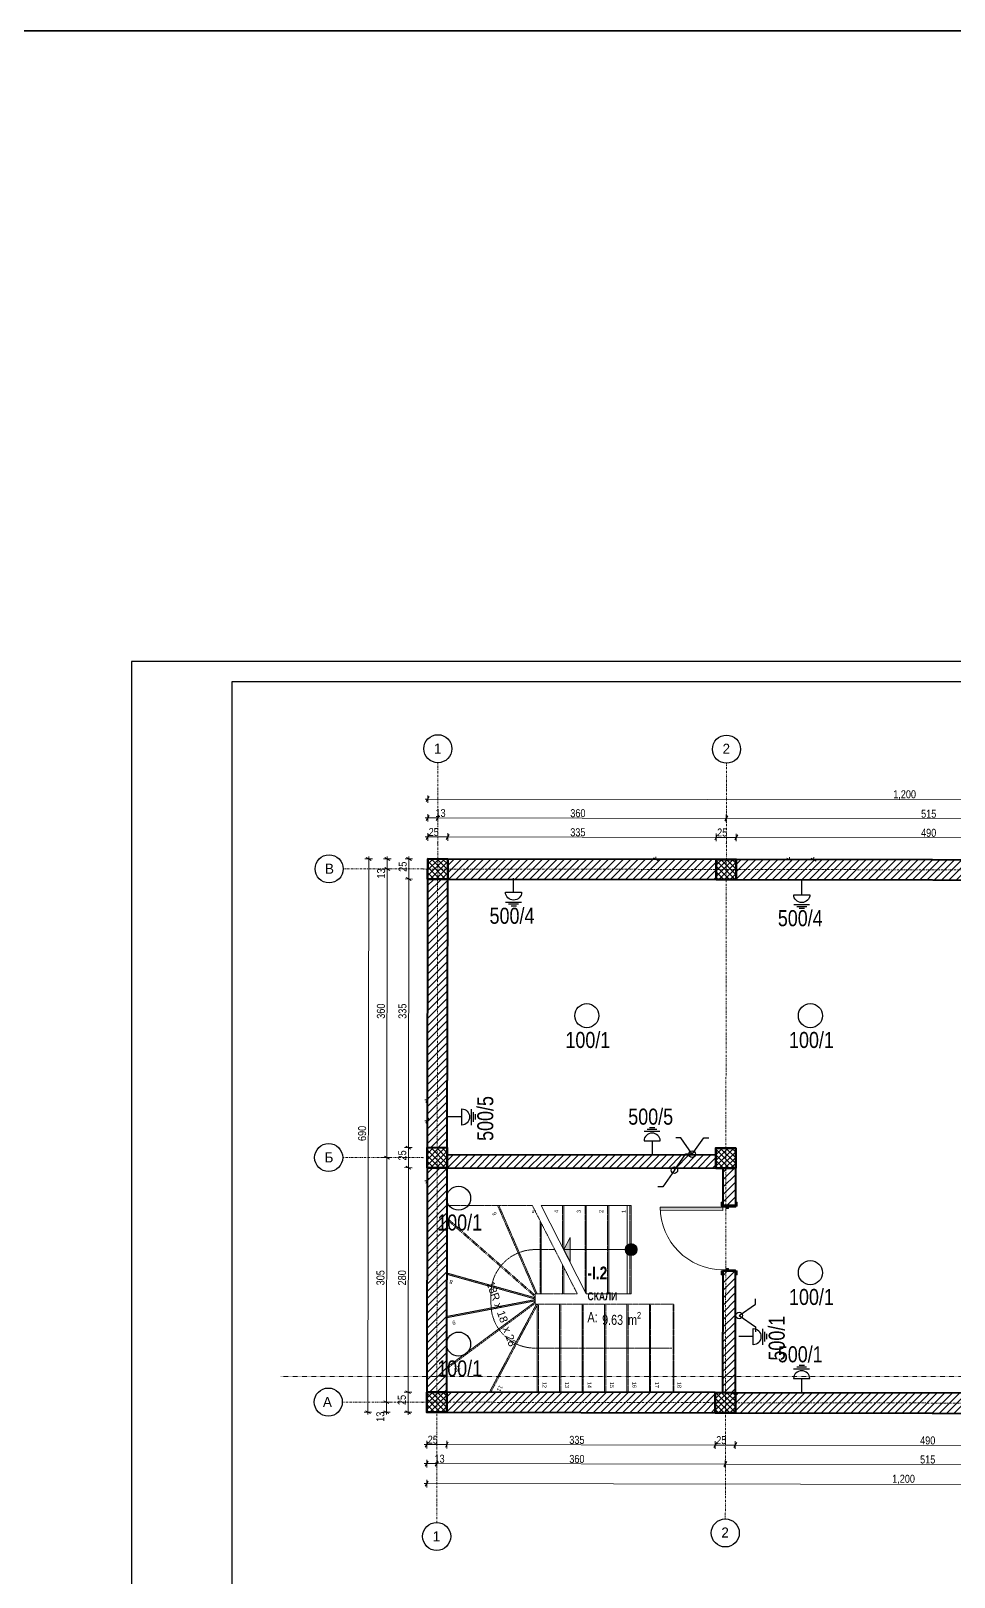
# Model space of a CAD drawing. Header units: millimetres. Extents: x -22688 to 165477, y -34508 to 218425.
# Drawn here: x 27615 to 39128, y 91629 to 110912 of the extents above; entities that cross this region are included whole.
import ezdxf

# ---------------------------------------------------------------- set-up
doc = ezdxf.new("R2010")
doc.units = ezdxf.units.MM
doc.header["$MEASUREMENT"] = 0
for name, pattern in [('- Двойно прекъснати линии', [1093.611073, 529.166651, -211.666656, 141.111112, -211.666656]), ('- Прекъснати линия', [211.666667, 105.833333, -105.833333]), ('Small Dashed', [282.222222, 141.111111, -141.111111])]:
    doc.linetypes.add(name, pattern=pattern)
for name, color, linetype in [('4 _ - Фрагмент - Чертежи.2D Elements', 7, 'Continuous'), ('6 _ - Конструктивни оси.Dimensioning', 7, 'Continuous'), ('ELEKTRIKA', 24, 'Continuous'), ('Marker - Section', 7, 'Continuous'), ('Model Unit - Zone', 7, 'Continuous'), ('Structural - Bearing', 7, 'Continuous'), ('Structural - Stair & Railing', 7, 'Continuous')]:
    doc.layers.add(name, color=color, linetype=linetype)
doc.layers.add('6 _ - Размери - Основни.Dimensioning', color=7, linetype='Continuous', true_color=0x7a7a7a)
doc.layers.add('GROMOBRAN', color=5, linetype='Continuous', lineweight=35)
doc.layers.add('hatch', color=7, linetype='Continuous', lineweight=9, true_color=0x7a7a7a)
doc.styles.add('GENERATED_STYLE_3', font='GOTHICB.TTF')
doc.styles.add('GENERATED_STYLE_4', font='arial.ttf')
doc.styles.add('GENERATED_STYLE_5', font='')
doc.styles.add('GENERATED_STYLE_6', font='Cambria Math.ttf')
doc.styles.add('KIRILICA', font='MCSWIS.TTF', dxfattribs={"width": 0.8, "height": 20})
doc.styles.get('GENERATED_STYLE_5').set_extended_font_data('MAC C Swiss cyrillic', bold=True)
pattern_1 = [(45, (-24303.27, 95693.68), (-45.961934, 45.961934), [])]
pattern_2 = [(45, (-24303.27, 95693.68), (-35.355335, 35.355335), []), (135, (-24303.27, 95693.68), (35.355335, 35.355335), [])]

# ---------------------------------------------------------------- blocks, each defined once
blk = doc.blocks.new('skali')
at = {"layer": 'ELEKTRIKA', "color": 30, "linetype": 'Continuous', "ltscale": 0.25}
for points in [[(90754, 114237), (90897, 114442), (90959, 114442)], [(90754, 114237), (90610, 114032), (90548, 114032)]]:
    blk.add_lwpolyline(points, dxfattribs=at)
blk.add_circle((90754, 114237), 40.6, dxfattribs=at)
blk = doc.blocks.new('ednofazna 500ka')
at = {"layer": 'ELEKTRIKA', "color": 1}
for p, q in [((90536, 116875), (90536, 116752)), ((90560, 116914), (90560, 116715)), ((90682, 116914), (90682, 116713)), ((90513, 116844), (90513, 116778)), ((90682, 116813), (90860, 116813))]:
    blk.add_line(p, q, dxfattribs=at)
at = {"layer": 'ELEKTRIKA', "color": 1, "extrusion": (0, 0, -1)}
blk.add_ellipse((90682, 116813), major_axis=(0, 101), ratio=0.960784, start_param=3.141593, end_param=6.283185, dxfattribs=at)
blk = doc.blocks.new('prekidac dvoen')
at = {"layer": 'ELEKTRIKA', "color": 14, "linetype": 'Continuous', "ltscale": 0.25}
for points in [[(93214, 135438), (93071, 135643), (93008, 135643)], [(93214, 135438), (93357, 135643), (93420, 135643)]]:
    blk.add_lwpolyline(points, dxfattribs=at)
blk.add_circle((93214, 135438), 40.6, dxfattribs=at)

msp = doc.modelspace()

# ---------------------------------------------------------------- hatches: boundary and pattern name
at = {"layer": 'hatch', "linetype": 'Continuous', "lineweight": 9}
h = msp.add_hatch(dxfattribs=at)
h.set_pattern_fill('1_БЕТОН_СГЛОБЯЕМИ_ЕЛЕМЕН_E7', color=256, scale=0.5, style=0, pattern_type=2)
h.set_pattern_definition(pattern_2)
h.paths.add_polyline_path([(32812.4, 100334.6), (32812.8, 100584.6), (32562.8, 100585), (32562.4, 100335)])
h = msp.add_hatch(dxfattribs=at)
h.set_pattern_fill('COMMON_BRICK_0001', color=256, scale=0.5, style=0, pattern_type=2)
h.set_pattern_definition(pattern_1)
h.paths.add_polyline_path([(32812.8, 100584.6), (32812.4, 100334.6), (36160.1, 100329.4), (36160.5, 100579.4)])
h = msp.add_hatch(dxfattribs=at)
h.set_pattern_fill('1_БЕТОН_СГЛОБЯЕМИ_ЕЛЕМЕН_E7', color=256, scale=0.5, style=0, pattern_type=2)
h.set_pattern_definition(pattern_2)
h.paths.add_polyline_path([(36410.1, 100329.1), (36410.5, 100579.1), (36160.5, 100579.4), (36160.1, 100329.4)])
h = msp.add_hatch(dxfattribs=at)
h.set_pattern_fill('COMMON_BRICK_0001', color=256, scale=0.5, style=0, pattern_type=2)
h.set_pattern_definition(pattern_1)
h.paths.add_polyline_path([(36410.5, 100579.1), (36410.1, 100329.1), (41312.4, 100321.5), (41312.8, 100571.5)])
h = msp.add_hatch(dxfattribs=at)
h.set_pattern_fill('COMMON_BRICK_0001', color=256, scale=0.5, style=0, pattern_type=2)
h.set_pattern_definition(pattern_1)
h.paths.add_polyline_path([(32557.2, 96985), (32807.2, 96984.6), (32812.4, 100334.6), (32562.4, 100335)])
h = msp.add_hatch(dxfattribs=at)
h.set_pattern_fill('1_БЕТОН_СГЛОБЯЕМИ_ЕЛЕМЕН_E7', color=256, scale=0.5, style=0, pattern_type=2)
h.set_pattern_definition(pattern_2)
h.paths.add_polyline_path([(32806.8, 96734.6), (32807.2, 96984.6), (32557.2, 96985), (32556.8, 96735)])
h = msp.add_hatch(dxfattribs=at)
h.set_pattern_fill('COMMON_BRICK_0001', color=256, scale=0.5, style=0, pattern_type=2)
h.set_pattern_definition(pattern_1)
h.paths.add_polyline_path([(32807.1, 96894.6), (32806.8, 96734.6), (36154.5, 96729.4), (36154.8, 96889.4)])
h = msp.add_hatch(dxfattribs=at)
h.set_pattern_fill('1_БЕТОН_СГЛОБЯЕМИ_ЕЛЕМЕН_E7', color=256, scale=0.5, style=0, pattern_type=2)
h.set_pattern_definition(pattern_2)
h.paths.add_polyline_path([(36404.5, 96729.1), (36404.9, 96979.1), (36154.9, 96979.4), (36154.5, 96729.4)])
h = msp.add_hatch(dxfattribs=at)
h.set_pattern_fill('COMMON_BRICK_0001', color=256, scale=0.5, style=0, pattern_type=2)
h.set_pattern_definition(pattern_1)
h.paths.add_polyline_path([(32556.8, 96735), (32552.5, 93935), (32802.5, 93934.6), (32806.8, 96734.6)])
h = msp.add_hatch(dxfattribs=at)
h.set_pattern_fill('COMMON_BRICK_0001', color=256, scale=0.5, style=0, pattern_type=2)
h.set_pattern_definition(pattern_1)
h.paths.add_polyline_path([(36243.8, 96262.7), (36403.8, 96262.4), (36404.5, 96729.1), (36244.5, 96729.3)])
at = {"layer": 'hatch', "linetype": 'Continuous', "lineweight": 9, "true_color": 0xdedede}
for points in [[(35463.8, 96243.9), (35463.7, 96203.9), (36243.7, 96202.7), (36243.8, 96242.7)], [(36243.8, 96254.7), (36243.9, 96304.7), (36224.9, 96304.7), (36224.8, 96254.7)], [(36403.8, 96262.4), (36243.8, 96262.7), (36243.8, 96242.7), (36403.8, 96242.4)], [(36283.8, 96242.6), (36283.8, 96226.6), (36315.8, 96226.5), (36315.8, 96242.5)], [(36422.8, 96254.4), (36422.9, 96304.4), (36403.9, 96304.4), (36403.8, 96254.4)], [(36223.6, 95450.7), (36223.5, 95400.7), (36242.5, 95400.7), (36242.6, 95450.7)], [(36402.6, 95462.4), (36242.6, 95462.7), (36242.6, 95442.7), (36402.6, 95442.4)], [(36314.6, 95462.5), (36314.6, 95478.5), (36282.6, 95478.6), (36282.6, 95462.6)], [(36402.6, 95450.4), (36402.5, 95400.4), (36421.5, 95400.4), (36421.6, 95450.4)]]:
    msp.add_hatch(color=254, dxfattribs=at).paths.add_polyline_path(points)
at = {"layer": 'hatch', "linetype": 'Continuous', "lineweight": 9}
h = msp.add_hatch(dxfattribs=at)
h.set_pattern_fill('COMMON_BRICK_0001', color=256, scale=0.5, style=0, pattern_type=2)
h.set_pattern_definition(pattern_1)
h.paths.add_polyline_path([(36240.2, 93929.3), (36400.2, 93929.1), (36402.6, 95442.4), (36242.6, 95442.7)])
h = msp.add_hatch(dxfattribs=at)
h.set_pattern_fill('1_БЕТОН_СГЛОБЯЕМИ_ЕЛЕМЕН_E7', color=256, scale=0.5, style=0, pattern_type=2)
h.set_pattern_definition(pattern_2)
h.paths.add_polyline_path([(32802.2, 93684.6), (32802.5, 93934.6), (32552.5, 93935), (32552.2, 93685)])
h = msp.add_hatch(dxfattribs=at)
h.set_pattern_fill('COMMON_BRICK_0001', color=256, scale=0.5, style=0, pattern_type=2)
h.set_pattern_definition(pattern_1)
h.paths.add_polyline_path([(32802.2, 93684.6), (36149.8, 93679.4), (36150.2, 93929.4), (32802.5, 93934.6)])
h = msp.add_hatch(dxfattribs=at)
h.set_pattern_fill('1_БЕТОН_СГЛОБЯЕМИ_ЕЛЕМЕН_E7', color=256, scale=0.5, style=0, pattern_type=2)
h.set_pattern_definition(pattern_2)
h.paths.add_polyline_path([(36399.8, 93679.1), (36400.2, 93929.1), (36150.2, 93929.4), (36149.8, 93679.4)])
h = msp.add_hatch(dxfattribs=at)
h.set_pattern_fill('COMMON_BRICK_0001', color=256, scale=0.5, style=0, pattern_type=2)
h.set_pattern_definition(pattern_1)
h.paths.add_polyline_path([(36399.8, 93679.1), (41302.1, 93671.5), (41302.5, 93921.5), (36400.2, 93929.1)])
at = {"layer": 'Structural - Stair & Railing', "linetype": 'Continuous', "lineweight": 20}
for points in [[(34260.2, 95713.4), (34340.2, 95563.4), (34340.2, 95863.4)], [(35100.2, 95788.4, 1), (35100.2, 95638.4, 1)]]:
    msp.add_hatch(color=256, dxfattribs=at).paths.add_polyline_path(points)

# ---------------------------------------------------------------- linework, layer by layer
at = {"layer": '4 _ - Фрагмент - Чертежи.2D Elements', "linetype": 'Continuous', "lineweight": 25, "ltscale": 0.01}
for points in [[(49870.6, 103046), (28870.6, 103046)], [(28870.6, 103046), (28870.6, 88196)]]:
    msp.add_lwpolyline(points, dxfattribs=at)
msp.add_lwpolyline([(30120.6, 88446), (49620.6, 88446), (49620.6, 102796), (30120.6, 102796)], close=True, dxfattribs=at)
at = {"layer": '6 _ - Конструктивни оси.Dimensioning', "linetype": '- Двойно прекъснати линии', "lineweight": 13, "ltscale": 0.05}
for p, q in [((32688.1, 100785), (32689.6, 101785)), ((36287.7, 100779.5), (36289.3, 101779.5)), ((32676.6, 93311.1), (32688.1, 100785)), ((36276.3, 93355), (36287.7, 100779.5)), ((32508.3, 100460.1), (31508.3, 100461.6)), ((32508.3, 100460.1), (46400.3, 100438.7)), ((32502.8, 96860.1), (31502.8, 96861.6)), ((32498.1, 93810.1), (31498.1, 93811.6)), ((32498.1, 93810.1), (46390.1, 93788.7)), ((36276.3, 93355), (36274.8, 92355)), ((32676.6, 93311.1), (32675, 92311.1))]:
    msp.add_line(p, q, dxfattribs=at)
at = {"layer": '6 _ - Конструктивни оси.Dimensioning', "linetype": 'Continuous', "lineweight": 25, "ltscale": 0.01}
for centre in [(32689.9, 101960), (36289.5, 101954.5), (31333.3, 100461.9), (31327.8, 96861.9), (31323.1, 93811.9), (32674.8, 92136.1), (36274.5, 92180)]:
    msp.add_circle(centre, 175, dxfattribs=at)
at = {"layer": '6 _ - Конструктивни оси.Dimensioning', "linetype": '- Двойно прекъснати линии', "lineweight": 13, "ltscale": 0.01}
for p in [(32688.1, 100785), (32688.1, 100785), (36287.7, 100779.5), (36287.7, 100779.5), (32508.3, 100460.1), (32508.3, 100460.1), (32502.8, 96860.1), (32502.8, 96860.1), (32498.1, 93810.1), (32498.1, 93810.1), (36276.3, 93355), (36276.3, 93355), (32676.6, 93311.1), (32676.6, 93311.1)]:
    msp.add_point(p, dxfattribs=at)
at = {"layer": '6 _ - Размери - Основни.Dimensioning', "linetype": 'Continuous', "lineweight": 20, "ltscale": 0.01}
for p, q in [((32563.9, 101331.7), (32533.4, 101331.7)), ((32582, 101362.9), (32545.8, 101300.4)), ((32564, 101378.5), (32563.9, 101284.8)), ((44563.9, 101313.2), (32563.9, 101331.7)), ((32563.6, 101097.4), (32533, 101097.5)), ((32581.7, 101128.7), (32545.5, 101066.2)), ((32563.6, 101144.3), (32563.5, 101050.6)), ((32688.6, 101097.3), (32563.6, 101097.4)), ((32670.5, 101066), (32706.7, 101128.5)), ((32688.6, 101144.1), (32688.5, 101050.4)), ((36286.3, 101091.7), (32688.6, 101097.3)), ((36268.2, 101060.5), (36304.3, 101122.9)), ((36286.3, 101138.6), (36286.2, 101044.8)), ((41438.6, 101083.8), (36286.3, 101091.7)), ((32563.2, 100859.8), (32532.6, 100859.8)), ((32581.3, 100891), (32545.1, 100828.6)), ((32563.3, 100906.7), (32563.1, 100812.9)), ((32813.2, 100859.4), (32563.2, 100859.8)), ((32795.1, 100828.2), (32831.3, 100890.6)), ((32813.3, 100906.3), (32813.1, 100812.5)), ((36160.9, 100854.2), (32813.2, 100859.4)), ((36142.8, 100823), (36179, 100885.5)), ((36161, 100901.1), (36160.8, 100807.4)), ((36410.9, 100853.9), (36160.9, 100854.2)), ((36392.8, 100822.6), (36429, 100885.1)), ((36411, 100900.7), (36410.8, 100807)), ((41313.2, 100846.3), (36410.9, 100853.9)), ((31874.2, 100586), (31780.4, 100586.2)), ((31858.5, 100568), (31796.1, 100604.2)), ((31816.7, 93686.1), (31827.3, 100586.1)), ((31827.3, 100586.1), (31827.3, 100616.7)), ((32106.3, 100585.7), (32012.5, 100585.8)), ((32028, 100478.8), (32090.4, 100442.7)), ((32090.6, 100567.7), (32028.2, 100603.8)), ((32059.2, 100460.7), (32059.4, 100585.7)), ((32059.4, 100585.7), (32059.4, 100616.3)), ((32375.1, 100585.3), (32281.3, 100585.4)), ((32359.4, 100567.2), (32297, 100603.4)), ((32327.8, 100335.3), (32328.2, 100585.3)), ((32328.2, 100585.3), (32328.3, 100615.9)), ((35456.5, 100580.5), (35362.7, 100580.7)), ((35440.8, 100562.5), (35378.4, 100598.7)), ((35409.6, 100580.6), (35409.7, 100611.2)), ((37121, 100578), (37027.2, 100578.1)), ((37105.3, 100559.9), (37042.9, 100596.1)), ((37074.1, 100578), (37074.2, 100608.6)), ((37423.4, 100577.5), (37329.7, 100577.6)), ((37407.8, 100559.5), (37345.3, 100595.7)), ((37376.5, 100577.6), (37376.6, 100608.1)), ((32106.1, 100460.7), (32012.3, 100460.8)), ((32053.7, 96860.8), (32059.2, 100460.7)), ((32374.7, 100335.3), (32280.9, 100335.4)), ((32296.6, 100353.4), (32359, 100317.2)), ((32322.7, 96985.3), (32327.8, 100335.3)), ((32558.1, 97580.9), (32527.6, 97581)), ((32576.2, 97612.1), (32540.1, 97549.7)), ((32558.2, 97627.8), (32558.1, 97534)), ((32557.7, 97321), (32527.2, 97321)), ((32575.8, 97352.2), (32539.7, 97289.7)), ((32557.8, 97367.8), (32557.7, 97274.1)), ((32291.4, 97003.4), (32353.9, 96967.2)), ((32100.5, 96860.7), (32006.8, 96860.8)), ((32022.4, 96878.8), (32084.9, 96842.7)), ((32049, 93810.8), (32053.7, 96860.8)), ((32369.5, 96985.3), (32275.8, 96985.4)), ((32322.3, 96735.3), (32322.7, 96985.3)), ((32369.2, 96735.3), (32275.4, 96735.4)), ((32291.1, 96753.4), (32353.5, 96717.2)), ((32318, 93935.3), (32322.3, 96735.3)), ((32556.7, 96619), (32556.5, 96525.3)), ((32556.6, 96572.2), (32526, 96572.2)), ((32574.7, 96603.4), (32538.5, 96540.9)), ((32364.8, 93935.3), (32271.1, 93935.4)), ((32286.7, 93953.4), (32349.2, 93917.3)), ((32317.6, 93685.3), (32318, 93935.3)), ((32095.8, 93810.7), (32002.1, 93810.8)), ((32017.7, 93828.8), (32080.2, 93792.7)), ((32048.8, 93685.8), (32049, 93810.8)), ((31863.5, 93686), (31769.8, 93686.2)), ((31785.4, 93704.2), (31847.9, 93668)), ((31816.6, 93655.6), (31816.7, 93686.1)), ((32095.6, 93685.7), (32001.9, 93685.8)), ((32017.6, 93703.8), (32080, 93667.7)), ((32048.7, 93655.2), (32048.8, 93685.8)), ((32364.5, 93685.3), (32270.7, 93685.4)), ((32286.4, 93703.4), (32348.8, 93667.3)), ((32317.5, 93654.8), (32317.6, 93685.3)), ((32551.6, 93328.6), (32551.5, 93234.8)), ((32801.6, 93328.2), (32801.5, 93234.5)), ((32551.5, 93281.7), (32521, 93281.8)), ((32569.6, 93312.9), (32533.4, 93250.5)), ((32801.5, 93281.3), (32551.5, 93281.7)), ((32783.4, 93250.1), (32819.6, 93312.6)), ((36149.2, 93276.2), (32801.5, 93281.3)), ((36131.1, 93245), (36167.3, 93307.4)), ((36149.3, 93323.1), (36149.2, 93229.3)), ((36399.2, 93275.8), (36149.2, 93276.2)), ((36381.1, 93244.6), (36417.3, 93307)), ((36399.3, 93322.7), (36399.2, 93228.9)), ((41301.5, 93268.2), (36399.2, 93275.8)), ((32551.2, 93044.2), (32520.6, 93044.2)), ((32569.3, 93075.4), (32533.1, 93012.9)), ((32551.2, 93091), (32551.1, 92997.3)), ((32676.2, 93044), (32551.2, 93044.2)), ((32658.1, 93012.8), (32694.3, 93075.2)), ((32676.2, 93090.9), (32676.1, 92997.1)), ((36273.9, 93038.4), (32676.2, 93044)), ((36255.8, 93007.2), (36292, 93069.7)), ((36273.9, 93085.3), (36273.8, 92991.6)), ((41426.2, 93030.5), (36273.9, 93038.4)), ((32550.8, 92795.3), (32520.2, 92795.3)), ((32568.9, 92826.5), (32532.7, 92764.1)), ((32550.9, 92842.1), (32550.7, 92748.4)), ((44550.8, 92776.8), (32550.8, 92795.3))]:
    msp.add_line(p, q, dxfattribs=at)
at = {"layer": 'ELEKTRIKA', "color": 1}
for centre in [(34547.1, 98630.9), (37335.5, 98630.9), (32948.4, 96354.4), (37335.5, 95425.8), (32948.4, 94534.9)]:
    msp.add_circle(centre, 150, dxfattribs=at)
at = {"layer": 'GROMOBRAN', "color": 104, "true_color": 0x029e21}
msp.add_lwpolyline([(-22687.9, 110912), (108041.9, 110912), (108041.9, 77747.6), (-22687.9, 77747.6)], close=True, dxfattribs=at)
at = {"layer": 'Marker - Section', "linetype": '- Прекъснати линия', "lineweight": 20, "ltscale": 0.01}
msp.add_line((30725.6, 94129.2), (47266.6, 94129.2), dxfattribs=at)
at = {"layer": 'Structural - Bearing', "linetype": 'Continuous', "lineweight": 15, "ltscale": 0.01}
for p, q in [((35463.7, 96203.9), (35463.8, 96243.9)), ((35463.8, 96243.9), (36243.8, 96242.7)), ((36243.8, 96242.7), (36243.7, 96202.7)), ((36403.8, 96262.4), (36243.8, 96262.7)), ((36243.8, 96262.7), (36243.8, 96242.7)), ((36243.8, 96242.7), (36403.8, 96242.4)), ((36283.8, 96242.6), (36283.8, 96226.6)), ((36315.8, 96242.5), (36283.8, 96242.6)), ((36283.8, 96226.6), (36315.8, 96226.5)), ((36315.8, 96226.5), (36315.8, 96242.5)), ((36403.8, 96242.4), (36403.8, 96262.4)), ((36243.7, 96202.7), (35463.7, 96203.9)), ((36402.6, 95462.4), (36242.6, 95462.7)), ((36242.6, 95462.7), (36242.6, 95442.7)), ((36314.6, 95478.5), (36282.6, 95478.6)), ((36282.6, 95478.6), (36282.6, 95462.6)), ((36282.6, 95462.6), (36314.6, 95462.5)), ((36314.6, 95462.5), (36314.6, 95478.5)), ((36402.6, 95442.4), (36402.6, 95462.4)), ((36242.6, 95442.7), (36402.6, 95442.4))]:
    msp.add_line(p, q, dxfattribs=at)
at = {"layer": 'Structural - Bearing', "linetype": 'Continuous', "lineweight": 18, "ltscale": 0.01}
for p, q in [((36224.9, 96304.7), (36224.8, 96254.7)), ((36224.8, 96254.7), (36243.8, 96254.7)), ((36243.9, 96304.7), (36224.9, 96304.7)), ((36243.8, 96254.7), (36243.9, 96304.7)), ((36403.9, 96304.4), (36403.8, 96254.4)), ((36403.8, 96254.4), (36422.8, 96254.4)), ((36422.9, 96304.4), (36403.9, 96304.4)), ((36422.8, 96254.4), (36422.9, 96304.4)), ((36223.6, 95450.7), (36223.5, 95400.7)), ((36242.6, 95450.7), (36223.6, 95450.7)), ((36242.5, 95400.7), (36242.6, 95450.7)), ((36402.6, 95450.4), (36402.5, 95400.4)), ((36421.6, 95450.4), (36402.6, 95450.4)), ((36421.5, 95400.4), (36421.6, 95450.4)), ((36223.5, 95400.7), (36242.5, 95400.7)), ((36402.5, 95400.4), (36421.5, 95400.4))]:
    msp.add_line(p, q, dxfattribs=at)
at = {"layer": 'Structural - Bearing', "linetype": 'Continuous', "lineweight": 40, "ltscale": 0.01}
for p, q in [((36243.8, 96262.7), (36243.9, 96304.7)), ((36243.8, 96262.7), (36243.9, 96304.7)), ((36243.8, 96262.7), (36243.9, 96304.7)), ((36403.8, 96262.4), (36243.8, 96262.7)), ((36403.8, 96262.4), (36243.8, 96262.7)), ((36403.8, 96262.4), (36243.8, 96262.7)), ((36403.8, 96262.4), (36403.9, 96304.4)), ((36403.8, 96262.4), (36403.9, 96304.4)), ((36403.8, 96262.4), (36403.9, 96304.4)), ((36242.6, 95442.7), (36242.5, 95400.7)), ((36242.6, 95442.7), (36242.5, 95400.7)), ((36242.6, 95442.7), (36242.5, 95400.7)), ((36402.6, 95442.4), (36242.6, 95442.7)), ((36402.6, 95442.4), (36242.6, 95442.7)), ((36402.6, 95442.4), (36242.6, 95442.7)), ((36402.6, 95442.4), (36402.5, 95400.4)), ((36402.6, 95442.4), (36402.5, 95400.4)), ((36402.6, 95442.4), (36402.5, 95400.4))]:
    msp.add_line(p, q, dxfattribs=at)
at = {"layer": 'Structural - Bearing', "linetype": 'Continuous', "lineweight": 20, "ltscale": 0.01, "flags": 128}
msp.add_lwpolyline([(44552.1, 93666.5), (44562.8, 100566.5), (32562.8, 100585), (32552.2, 93685)], close=True, dxfattribs=at)
at = {"layer": 'Structural - Bearing', "linetype": 'Continuous', "lineweight": 60, "ltscale": 0.01, "flags": 128}
for points in [[(32812.4, 100334.6), (32812.8, 100584.6), (32562.8, 100585), (32562.4, 100335)], [(36410.1, 100329.1), (36410.5, 100579.1), (36160.5, 100579.4), (36160.1, 100329.4)], [(32806.8, 96734.6), (32807.2, 96984.6), (32557.2, 96985), (32556.8, 96735)], [(36404.5, 96729.1), (36404.9, 96979.1), (36154.9, 96979.4), (36154.5, 96729.4)], [(32802.2, 93684.6), (32802.5, 93934.6), (32552.5, 93935), (32552.2, 93685)], [(36399.8, 93679.1), (36400.2, 93929.1), (36150.2, 93929.4), (36149.8, 93679.4)]]:
    msp.add_lwpolyline(points, close=True, dxfattribs=at)
at = {"layer": 'Structural - Bearing', "linetype": 'Continuous', "lineweight": 40, "ltscale": 0.01, "flags": 128}
for points in [[(36160.5, 100579.4), (32812.8, 100584.6)], [(41312.8, 100571.5), (36410.5, 100579.1)], [(32562.4, 100335), (32557.2, 96985)], [(32807.2, 96984.6), (32812.4, 100334.6)], [(32812.4, 100334.6), (36160.1, 100329.4)], [(36410.1, 100329.1), (41312.4, 100321.5)], [(36154.8, 96889.4), (32807.1, 96894.6)], [(32556.8, 96735), (32552.5, 93935)], [(32802.5, 93934.6), (32806.8, 96734.6)], [(32806.8, 96734.6), (36154.5, 96729.4)], [(36244.5, 96729.3), (36243.8, 96262.7)], [(36403.8, 96262.4), (36404.5, 96729.1)], [(36242.6, 95442.7), (36240.2, 93929.3)], [(36400.2, 93929.1), (36402.6, 95442.4)], [(36150.2, 93929.4), (32802.5, 93934.6)], [(41302.5, 93921.5), (36400.2, 93929.1)], [(32802.2, 93684.6), (36149.8, 93679.4)], [(36399.8, 93679.1), (41302.1, 93671.5)]]:
    msp.add_lwpolyline(points, dxfattribs=at)
at = {"layer": 'Structural - Bearing', "linetype": 'Continuous', "lineweight": 15, "ltscale": 0.01}
msp.add_arc((36243.8, 96242.7), 780, 179.91179, 269.91179, dxfattribs=at)
at = {"layer": 'Structural - Stair & Railing', "linetype": 'Small Dashed', "lineweight": 13, "ltscale": 0.01}
for p, q in [((33451.3, 96263.4), (32802.5, 96263.4)), ((32802.5, 96263.4), (32802.5, 96109)), ((33435, 96263.4), (33910, 95163.4)), ((33868, 96263.4), (33451.3, 96263.4)), ((33451.3, 96263.4), (33926.4, 95163.4)), ((33926.4, 95163.4), (33451.3, 96263.4)), ((34428, 95163.4), (33868, 96263.4)), ((34245.2, 96263.4), (34245.2, 95742.9)), ((34525.2, 96263.4), (34525.2, 95192.9)), ((34805.2, 96263.4), (34805.2, 95163.4)), ((35085.2, 96263.4), (35085.2, 95163.4)), ((32802.5, 96109), (33902.5, 95144.3)), ((33902.5, 95144.3), (32802.5, 96109)), ((32802.5, 96109), (32802.5, 95420.7)), ((32802.5, 96089), (33902.5, 95124.4)), ((33965.2, 96072.5), (33965.2, 95163.4)), ((33980.2, 96043), (33980.2, 95163.4)), ((33980.2, 95163.4), (33980.2, 96043)), ((34148, 95713.4), (33902.5, 95713.4)), ((34245.2, 95522.5), (34245.2, 95163.4)), ((34260.2, 95493), (34260.2, 95163.4)), ((34260.2, 95163.4), (34260.2, 95493)), ((32802.5, 95420.7), (33902.5, 95113.4)), ((33902.5, 95113.4), (32802.5, 95420.7)), ((32802.5, 95420.7), (32802.5, 95059.6)), ((32802.5, 95405.1), (33902.5, 95097.9)), ((32802.5, 94880.1), (33902.5, 95089.2)), ((33902.5, 95089.2), (32802.5, 94880.1)), ((32802.5, 94864.9), (33902.5, 95073.9)), ((33352.5, 95163.4), (33352.5, 95059.6)), ((33902.5, 95144.3), (33902.5, 95163.4)), ((33902.5, 95163.4), (33926.4, 95163.4)), ((33902.5, 95113.4), (33902.5, 95144.3)), ((33902.5, 95089.2), (33902.5, 95113.4)), ((33902.5, 95060.7), (33902.5, 95089.2)), ((33926.4, 95163.4), (33980.2, 95163.4)), ((33980.2, 95163.4), (34260.2, 95163.4)), ((34260.2, 95163.4), (34428, 95163.4)), ((32802.5, 94246.1), (33902.5, 95060.7)), ((33902.5, 95060.7), (32802.5, 94246.1)), ((32802.5, 95059.6), (32802.5, 94880.1)), ((32802.5, 94227.4), (33902.5, 95042.1)), ((32802.5, 94880.1), (32802.5, 94246.1)), ((33332.8, 93934.6), (33919.8, 95034.6)), ((33919.8, 95034.6), (33332.8, 93934.6)), ((33349.8, 93934.6), (33936.8, 95034.6)), ((33352.5, 95059.6), (33352.5, 95034.6)), ((33902.5, 95059.6), (33902.5, 95060.7)), ((33902.5, 95034.6), (33902.5, 95059.6)), ((33919.8, 95034.6), (33902.5, 95034.6)), ((33928.2, 95034.6), (33919.8, 95034.6)), ((33928.2, 93934.6), (33928.2, 95034.6)), ((33928.2, 95034.6), (33928.2, 93934.6)), ((34208.2, 95034.6), (33928.2, 95034.6)), ((33943.2, 93934.6), (33943.2, 95034.6)), ((34208.2, 93934.6), (34208.2, 95034.6)), ((34208.2, 95034.6), (34208.2, 93934.6)), ((34488.2, 95034.6), (34208.2, 95034.6)), ((34223.2, 93934.6), (34223.2, 95034.6)), ((34488.2, 93934.6), (34488.2, 95034.6)), ((34488.2, 95034.6), (34488.2, 93934.6)), ((34768.2, 95034.6), (34488.2, 95034.6)), ((34503.2, 93934.6), (34503.2, 95034.6)), ((34768.2, 93934.6), (34768.2, 95034.6)), ((34768.2, 95034.6), (34768.2, 93934.6)), ((35048.2, 95034.6), (34768.2, 95034.6)), ((34783.2, 93934.6), (34783.2, 95034.6)), ((35048.2, 93934.6), (35048.2, 95034.6)), ((35048.2, 95034.6), (35048.2, 93934.6)), ((35328.2, 95034.6), (35048.2, 95034.6)), ((35063.2, 93934.6), (35063.2, 95034.6)), ((35328.2, 93934.6), (35328.2, 95034.6)), ((35328.2, 95034.6), (35328.2, 93934.6)), ((35608.2, 95034.6), (35328.2, 95034.6)), ((35343.2, 93934.6), (35343.2, 95034.6)), ((35633.2, 95034.6), (35608.2, 95034.6)), ((35623.2, 93934.6), (35623.2, 95034.6)), ((35633.2, 93934.6), (35633.2, 95034.6)), ((33902.5, 94484.6), (35328.2, 94484.6)), ((35328.2, 94484.6), (35608.2, 94484.6)), ((32802.5, 94246.1), (32802.5, 93934.6)), ((32802.5, 93934.6), (33332.8, 93934.6)), ((33332.8, 93934.6), (33928.2, 93934.6)), ((33928.2, 93934.6), (34208.2, 93934.6)), ((34208.2, 93934.6), (34488.2, 93934.6)), ((34488.2, 93934.6), (34768.2, 93934.6)), ((34768.2, 93934.6), (35048.2, 93934.6)), ((35048.2, 93934.6), (35328.2, 93934.6)), ((35328.2, 93934.6), (35608.2, 93934.6)), ((35608.2, 93934.6), (35633.2, 93934.6))]:
    msp.add_line(p, q, dxfattribs=at)
at = {"layer": 'Structural - Stair & Railing', "linetype": 'Continuous', "lineweight": 13, "ltscale": 0.01}
for p, q in [((35050.2, 96263.4), (33980.2, 96263.4)), ((35050.2, 95163.4), (35050.2, 96263.4)), ((34540.2, 95163.4), (35050.2, 95163.4))]:
    msp.add_line(p, q, dxfattribs=at)
at = {"layer": 'Structural - Stair & Railing', "linetype": 'Continuous', "lineweight": 18, "ltscale": 0.01}
for p, q in [((34260.2, 96263.4), (33980.2, 96263.4)), ((34540.2, 95163.4), (33980.2, 96263.4)), ((34540.2, 96263.4), (34260.2, 96263.4)), ((34260.2, 96263.4), (34260.2, 95713.4)), ((34260.2, 95713.4), (34260.2, 96263.4)), ((34820.2, 96263.4), (34540.2, 96263.4)), ((34540.2, 96263.4), (34540.2, 95163.4)), ((34540.2, 95163.4), (34540.2, 96263.4)), ((35100.2, 96263.4), (34820.2, 96263.4)), ((34820.2, 96263.4), (34820.2, 95163.4)), ((34820.2, 95163.4), (34820.2, 96263.4)), ((35100.2, 95163.4), (35100.2, 96263.4)), ((34820.2, 95713.4), (34260.2, 95713.4)), ((35100.2, 95713.4), (34820.2, 95713.4)), ((34540.2, 95163.4), (34820.2, 95163.4)), ((34820.2, 95163.4), (35100.2, 95163.4))]:
    msp.add_line(p, q, dxfattribs=at)
at = {"layer": 'Structural - Stair & Railing', "linetype": 'Continuous', "lineweight": 18, "ltscale": 0.01, "flags": 128}
msp.add_lwpolyline([(34260.2, 95713.4), (34340.2, 95563.4), (34340.2, 95863.4)], close=True, dxfattribs=at)
msp.add_lwpolyline([(35100.2, 95788.4, 1), (35100.2, 95638.4, 1)], format="xyb", close=True, dxfattribs=at)
at = {"layer": 'Structural - Stair & Railing', "linetype": 'Small Dashed', "lineweight": 13, "ltscale": 0.01}
for centre, start, end in [((33902.5, 95163.4), 90, 180), ((33902.5, 95034.6), 180, 270)]:
    msp.add_arc(centre, 550, start, end, dxfattribs=at)

# ---------------------------------------------------------------- block references
at = {"layer": 'ELEKTRIKA'}
for name, p, rotation in [('ednofazna 500ka', (150446.7, 9487.6), 90), ('ednofazna 500ka', (154041.3, 9457.4), 90), ('ednofazna 500ka', (123670.5, 214180.9), 180), ('prekidac dvoen', (-98990.3, 188105.9), 270), ('ednofazna 500ka', (127304.6, 211441.2), 180)]:
    msp.add_blockref(name, p, dxfattribs=dict(at, rotation=rotation))
at = {"layer": 'ELEKTRIKA', "xscale": -1, "rotation": 90}
for p in [(152174.7, 187751.2), (154039.8, 184787.3)]:
    msp.add_blockref('ednofazna 500ka', p, dxfattribs=at)
at = {"layer": 'ELEKTRIKA'}
for name, p in [('prekidac dvoen', (-57351.9, -38533.7)), ('skali', (-55114.8, -17533.9))]:
    msp.add_blockref(name, p, dxfattribs=at)

# ---------------------------------------------------------------- texts
at = {"layer": '6 _ - Конструктивни оси.Dimensioning', "linetype": 'Continuous', "lineweight": 13, "char_height": 125, "attachment_point": 1, "style": 'GENERATED_STYLE_6'}
for s, insert in [('\\A1;{\\pql;\\pt0;\\fCentury Gothic|b0|i0|c0|p34;1}', (32641.1, 102024.3)), ('\\A1;{\\pql;\\pt0;\\fCentury Gothic|b0|i0|c0|p34;2}', (36240.7, 102022)), ('\\A1;{\\pql;\\pt0;\\fCentury Gothic|b0|i0|c0|p34;В}', (31282.7, 100526.2)), ('\\A1;{\\pql;\\pt0;\\fCentury Gothic|b0|i0|c0|p34;Б}', (31277.2, 96926.2)), ('\\A1;{\\pql;\\pt0;\\fCentury Gothic|b0|i0|c0|p34;А}', (31256.6, 93876.2)), ('\\A1;{\\pql;\\pt0;\\fCentury Gothic|b0|i0|c0|p34;1}', (32625.9, 92200.4)), ('\\A1;{\\pql;\\pt0;\\fCentury Gothic|b0|i0|c0|p34;2}', (36225.7, 92247.5))]:
    msp.add_mtext(s, dxfattribs=dict(at, insert=insert))
at = {"layer": '6 _ - Размери - Основни.Dimensioning', "linetype": 'Continuous', "lineweight": 35, "char_height": 100, "attachment_point": 7, "style": 'GENERATED_STYLE_6'}
for s, insert, rotation in [('\\A1;{\\W0.850000x;\\pql;\\fCentury Gothic|b0|i0|c0|p34;1,200}', (38368.5, 101323.6), 359.91179), ('\\A1;{\\W0.850000x;\\pql;\\fCentury Gothic|b0|i0|c0|p34;13}', (32660, 101107.5), 359.91179), ('\\A1;{\\W0.850000x;\\pql;\\fCentury Gothic|b0|i0|c0|p34;360}', (34341.2, 101104.9), 359.91179), ('\\A1;{\\W0.850000x;\\pql;\\fCentury Gothic|b0|i0|c0|p34;515}', (38716.2, 101098.2), 359.91179), ('\\A1;{\\W0.850000x;\\pql;\\fCentury Gothic|b0|i0|c0|p34;25}', (32575.1, 100869.9), 359.91179), ('\\A1;{\\W0.850000x;\\pql;\\fCentury Gothic|b0|i0|c0|p34;335}', (34340.8, 100867.2), 359.91179), ('\\A1;{\\W0.850000x;\\pql;\\fCentury Gothic|b0|i0|c0|p34;25}', (36172.8, 100864.4), 359.91179), ('\\A1;{\\W0.850000x;\\pql;\\fCentury Gothic|b0|i0|c0|p34;490}', (38715.8, 100860.5), 359.91179), ('\\A1;{\\W0.850000x;\\pql;\\fCentury Gothic|b0|i0|c0|p34;13}', (32033.1, 100340.9), 89.91179), ('\\A1;{\\W0.850000x;\\pql;\\fCentury Gothic|b0|i0|c0|p34;25}', (32302.1, 100424.9), 89.91179), ('\\A1;{\\W0.850000x;\\pql;\\fCentury Gothic|b0|i0|c0|p34;360}', (32030.4, 98592.2), 89.91179), ('\\A1;{\\W0.850000x;\\pql;\\fCentury Gothic|b0|i0|c0|p34;335}', (32299.2, 98591.7), 89.91179), ('\\A1;{\\W0.850000x;\\pql;\\fCentury Gothic|b0|i0|c0|p34;690}', (31796, 97067.5), 89.91179), ('\\A1;{\\W0.850000x;\\pql;\\fCentury Gothic|b0|i0|c0|p34;25}', (32296.5, 96824.9), 89.91179), ('\\A1;{\\W0.850000x;\\pql;\\fCentury Gothic|b0|i0|c0|p34;305}', (32025.3, 95267.2), 89.91179), ('\\A1;{\\W0.850000x;\\pql;\\fCentury Gothic|b0|i0|c0|p34;280}', (32294.1, 95266.7), 89.91179), ('\\A1;{\\W0.850000x;\\pql;\\fCentury Gothic|b0|i0|c0|p34;25}', (32291.8, 93774.9), 89.91179), ('\\A1;{\\W0.850000x;\\pql;\\fCentury Gothic|b0|i0|c0|p34;13}', (32022.7, 93565.9), 89.91179), ('\\A1;{\\W0.850000x;\\pql;\\fCentury Gothic|b0|i0|c0|p34;25}', (32563.5, 93291.9), 359.91179), ('\\A1;{\\W0.850000x;\\pql;\\fCentury Gothic|b0|i0|c0|p34;335}', (34329.1, 93289.2), 359.91179), ('\\A1;{\\W0.850000x;\\pql;\\fCentury Gothic|b0|i0|c0|p34;25}', (36161.2, 93286.3), 359.91179), ('\\A1;{\\W0.850000x;\\pql;\\fCentury Gothic|b0|i0|c0|p34;490}', (38704.1, 93282.4), 359.91179), ('\\A1;{\\W0.850000x;\\pql;\\fCentury Gothic|b0|i0|c0|p34;13}', (32647.6, 93054.2), 359.91179), ('\\A1;{\\W0.850000x;\\pql;\\fCentury Gothic|b0|i0|c0|p34;360}', (34328.8, 93051.6), 359.91179), ('\\A1;{\\W0.850000x;\\pql;\\fCentury Gothic|b0|i0|c0|p34;515}', (38703.8, 93044.9), 359.91179), ('\\A1;{\\W0.850000x;\\pql;\\fCentury Gothic|b0|i0|c0|p34;1,200}', (38355.3, 92787.2), 359.91179)]:
    msp.add_mtext(s, dxfattribs=dict(at, insert=insert, rotation=rotation))
at = {"layer": 'ELEKTRIKA', "color": 1, "linetype": 'Continuous', "ltscale": 0.25, "char_height": 200, "style": 'KIRILICA'}
for s, insert, width, attachment_point in [('{\\fArial|b0|i0|c0|p34;500/4}', (33894.2, 99977), 883.306, 3), ('{\\fArial|b0|i0|c0|p34;500/4}', (37488.8, 99946.8), 883.306, 3), ('{\\fArial|b0|i0|c0|p34;100/1}', (34280.8, 98225.2), 584.474, 7), ('{\\fArial|b0|i0|c0|p34;100/1}', (37069.2, 98225.2), 584.474, 7), ('{\\fArial|b0|i0|c0|p34;500/5}', (35623.7, 97471.7), 883.306, 3), ('{\\fArial|b0|i0|c0|p34;100/1}', (32682, 95948.8), 584.474, 7), ('{\\fArial|b0|i0|c0|p34;100/1}', (37069.2, 95020.2), 584.474, 7), ('{\\fArial|b0|i0|c0|p34;500/1}', (37488.8, 94507.8), 883.306, 3), ('{\\fArial|b0|i0|c0|p34;100/1}', (32682, 94129.2), 584.474, 7)]:
    msp.add_mtext(s, dxfattribs=dict(at, insert=insert, width=width, attachment_point=attachment_point))
at = {"layer": 'ELEKTRIKA', "color": 1, "linetype": 'Continuous', "ltscale": 0.25, "char_height": 200, "width": 883.306, "attachment_point": 3, "rotation": 90, "style": 'KIRILICA'}
for s, insert in [('{\\fArial|b0|i0|c0|p34;500/5}', (33181.1, 97628.4)), ('{\\fArial|b0|i0|c0|p34;500/1}', (36815.2, 94888.7))]:
    msp.add_mtext(s, dxfattribs=dict(at, insert=insert))
at = {"layer": 'Model Unit - Zone', "linetype": 'Continuous', "lineweight": 13, "attachment_point": 1}
for s, insert, char_height, style in [('\\A1;{\\W0.800000x;\\pql;\\pt0;\\fCentury Gothic|b1|i0|c204|p34;-I.2}', (34555.6, 95502.1), 160, 'GENERATED_STYLE_5'), ('\\A1;{\\W0.800000x;\\pql;\\pt0;\\fCentury Gothic|b0|i0|c204|p34;A: }', (34555.6, 94933.3), 125, 'GENERATED_STYLE_4'), ('\\A1;{\\W0.800000x;\\pql;\\pt0,100;\\fCentury Gothic|b0|i0|c204|p34;9.63\\fCentury Gothic|b0|i0|c204|p34;\\A1{\\H.66x;\\S^  ;}\\fCentury Gothic|b0|i0|c204|p34; m\\fCentury Gothic|b0|i0|c204|p34;\\A1{\\H.66x;\\S2^  ;}}', (34739.1, 94936.5), 125, 'GENERATED_STYLE_4')]:
    msp.add_mtext(s, dxfattribs=dict(at, insert=insert, char_height=char_height, style=style))
at = {"layer": 'Model Unit - Zone', "linetype": 'Continuous', "lineweight": 35, "insert": (34555.6, 95181.3), "char_height": 100, "attachment_point": 1, "style": 'GENERATED_STYLE_5'}
msp.add_mtext('\\A1;{\\W0.800000x;\\pql;\\pt0;\\fCentury Gothic|b1|i0|c204|p34;СКАЛИ}', dxfattribs=at)
at = {"layer": 'Structural - Stair & Railing', "linetype": 'Continuous', "lineweight": 20}
for s, insert, char_height, attachment_point, rotation, style in [('\\A1;{\\pql;\\fArial|b0|i0|c0|p34;6}', (33402.7, 96142.9), 50, 4, 113.35871, 'GENERATED_STYLE_3'), ('\\A1;{\\pql;\\fArial|b0|i0|c0|p34;5}', (33887.8, 96170.5), 50, 4, 90, 'GENERATED_STYLE_3'), ('\\A1;{\\pql;\\fArial|b0|i0|c0|p34;4}', (34167.3, 96170.5), 50, 4, 90, 'GENERATED_STYLE_3'), ('\\A1;{\\pql;\\fArial|b0|i0|c0|p34;3}', (34447.8, 96170.5), 50, 4, 90, 'GENERATED_STYLE_3'), ('\\A1;{\\pql;\\fArial|b0|i0|c0|p34;2}', (34727.3, 96170.5), 50, 4, 90, 'GENERATED_STYLE_3'), ('\\A1;{\\pql;\\fArial|b0|i0|c0|p34;1}', (35007.3, 96170.5), 50, 4, 90, 'GENERATED_STYLE_3'), ('\\A1;{\\pql;\\fArial|b0|i0|c0|p34;7}', (32834.7, 95957.2), 50, 4, 138.75032, 'GENERATED_STYLE_3'), ('\\A1;{\\pql;\\fArial|b0|i0|c0|p34;8}', (32873.2, 95304.9), 50, 4, 164.39472, 'GENERATED_STYLE_3'), ('\\A1;{\\pqc;\\pt0,7100;\\fCentury Gothic|b0|i0|c0|p34;18R x \\fCentury Gothic|b0|i0|c0|p34;18\\fCentury Gothic|b0|i0|c0|p34;\\A1{\\H.66x;\\S^  ;}\\fCentury Gothic|b0|i0|c0|p34;\\fCentury Gothic|b0|i0|c0|p34; x \\fCentury Gothic|b0|i0|c0|p34;28\\fCentury Gothic|b0|i0|c0|p34;\\A1{\\H.66x;\\S^  ;}\\fCentury Gothic|b0|i0|c0|p34;\\fCentury Gothic|b0|i0|c0|p34;\\fCentury Gothic|b0|i0|c0|p34;\\fCentury Gothic|b0|i0|c0|p34;\\A1{\\H.66x;\\S^  ;}\\fCentury Gothic|b0|i0|c0|p34;}', (33418.5, 94860.8), 100, 8, 289.74979, 'GENERATED_STYLE_6'), ('\\A1;{\\pqc;\\pt0,7100;\\fCentury Gothic|b0|i0|c0|p34;\\fCentury Gothic|b0|i0|c0|p34;\\fCentury Gothic|b0|i0|c0|p34;\\A1{\\H.66x;\\S^  ;}\\fCentury Gothic|b0|i0|c0|p34;\\fCentury Gothic|b0|i0|c0|p34;\\fCentury Gothic|b0|i0|c0|p34;\\fCentury Gothic|b0|i0|c0|p34;\\A1{\\H.66x;\\S^  ;}\\fCentury Gothic|b0|i0|c0|p34;\\fCentury Gothic|b0|i0|c0|p34;\\fCentury Gothic|b0|i0|c0|p34;\\fCentury Gothic|b0|i0|c0|p34;\\A1{\\H.66x;\\S^  ;}\\fCentury Gothic|b0|i0|c0|p34;}', (33384.9, 94848.7), 100, 2, 289.74979, 'GENERATED_STYLE_6'), ('\\A1;{\\pql;\\fArial|b0|i0|c0|p34;9}', (32909.3, 94806.3), 50, 4, 190.7612, 'GENERATED_STYLE_3'), ('\\A1;{\\pql;\\fArial|b0|i0|c0|p34;10}', (32964.6, 94251.1), 50, 4, 216.52403, 'GENERATED_STYLE_3'), ('\\A1;{\\pql;\\fArial|b0|i0|c0|p34;11}', (33481.2, 94015.5), 50, 4, 241.91419, 'GENERATED_STYLE_3'), ('\\A1;{\\pql;\\fArial|b0|i0|c0|p34;12}', (34021, 94065.5), 50, 4, 270, 'GENERATED_STYLE_3'), ('\\A1;{\\pql;\\fArial|b0|i0|c0|p34;13}', (34300.6, 94065.5), 50, 4, 270, 'GENERATED_STYLE_3'), ('\\A1;{\\pql;\\fArial|b0|i0|c0|p34;14}', (34581, 94065.5), 50, 4, 270, 'GENERATED_STYLE_3'), ('\\A1;{\\pql;\\fArial|b0|i0|c0|p34;15}', (34860.6, 94065.5), 50, 4, 270, 'GENERATED_STYLE_3'), ('\\A1;{\\pql;\\fArial|b0|i0|c0|p34;16}', (35140.6, 94065.5), 50, 4, 270, 'GENERATED_STYLE_3'), ('\\A1;{\\pql;\\fArial|b0|i0|c0|p34;17}', (35421, 94065.5), 50, 4, 270, 'GENERATED_STYLE_3'), ('\\A1;{\\pql;\\fArial|b0|i0|c0|p34;18}', (35700.6, 94065.5), 50, 4, 270, 'GENERATED_STYLE_3')]:
    msp.add_mtext(s, dxfattribs=dict(at, insert=insert, char_height=char_height, attachment_point=attachment_point, rotation=rotation, style=style))

doc.saveas('drawing.dxf')
